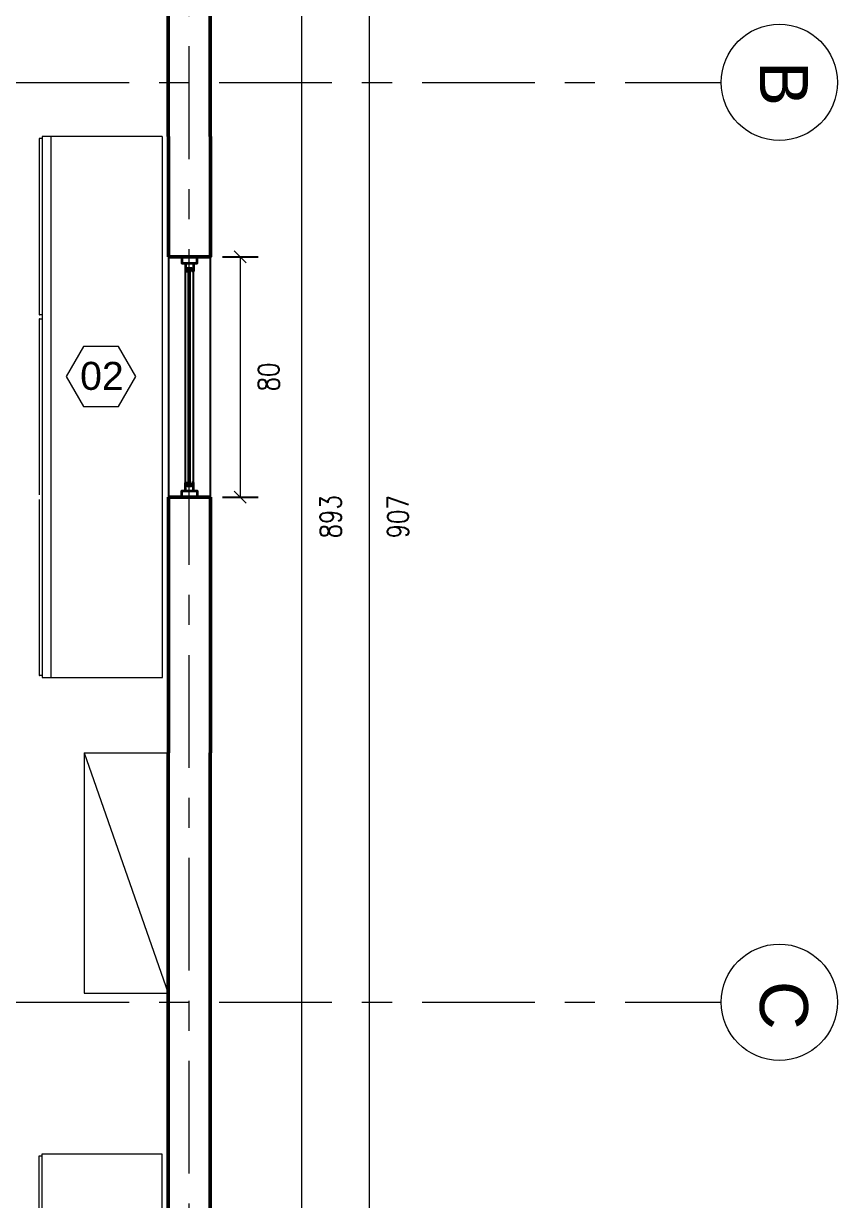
# Model space of a CAD drawing. Header units: inches. Extents: x -1721 to -596, y -6348 to -3031.
# Drawn here: x -872.902 to -870.194, y -3133.479 to -3129.564 of the extents above; entities that cross this region are included whole.
import ezdxf

# ---------------------------------------------------------------- set-up
doc = ezdxf.new("R2010")
doc.units = ezdxf.units.IN
doc.header["$MEASUREMENT"] = 0
doc.linetypes.add('$0$CENTERX2', pattern=[4, 2.5, -0.5, 0.5, -0.5])
doc.linetypes.add('$0$CENTRO2', pattern=[1.125, 0.75, -0.125, 0.125, -0.125])
for name, color, linetype, lineweight in [('$0$AA - montanti', 7, 'Continuous', 35), ('$0$AA - pareti sezionate', 236, 'Continuous', 50), ('$0$AA - serramenti e porte', 4, 'Continuous', 25), ('$0$AA - struttura finestre', 6, 'Continuous', 25), ('$0$AA- arredo', 8, 'Continuous', 18), ('$0$IKE120015-t1_Num_Penna__251', 251, 'Continuous', 18), ('$0$J- montanti', 7, 'Continuous', 35), ('$1$AA - linee quote', 3, 'Continuous', 13), ('$2$A-WALL-FULL', 7, 'Continuous', 35)]:
    doc.layers.add(name, color=color, linetype=linetype, lineweight=lineweight)
doc.layers.add('$2$Layer1', color=7, linetype='Continuous')
doc.styles.add('$0$ARIAL', font='Arial.ttf')
doc.styles.add('$4$E-ROMANS', font='romans.shx', dxfattribs={"width": 0.8})
doc.dimstyles.new('$0$E-0100_TICK_12', dxfattribs={"dimscale": 0.001, "dimtxt": 70, "dimasz": 40, "dimexe": 60, "dimexo": 40, "dimgap": 60, "dimtad": 4, "dimdec": 0, "dimlfac": 100, "dimzin": 0, "dimdsep": 46, "dimtxsty": '$4$E-ROMANS', "dimblk": 'OBLIQUE', "dimblk1": 'OBLIQUE', "dimblk2": 'OBLIQUE', "dimcen": 60, "dimclrd": 256, "dimclre": 256, "dimclrt": 256, "dimadec": 0, "dimazin": 0, "dimtfac": 1, "dimtdec": 0, "dimtmove": 1, "dimatfit": 3, "dimldrblk": '$0$_Open90', "dimfxl": 1, "dimtfill": 1, "dimtolj": 1, "dimtzin": 0, "dimlwd": -1, "dimarcsym": 0})

# ---------------------------------------------------------------- blocks, each defined once
blk = doc.blocks.new('_Oblique')
at = {"color": 0, "linetype": 'ByBlock', "lineweight": -2}
blk.add_line((-0.5, -0.5), (0.5, 0.5), dxfattribs=at)
blk = doc.blocks.new('*D1068')
at = {"layer": '$1$AA - linee quote', "linetype": 'Continuous', "lineweight": -2, "transparency": 16777216}
for p, q in [((-872.2398, -3130.34), (-872.1212, -3130.34)), ((-872.2398, -3131.14), (-872.1212, -3131.14))]:
    blk.add_line(p, q, dxfattribs=at)
at = {"layer": '$1$AA - linee quote', "transparency": 16777216}
blk.add_line((-872.1812, -3130.34), (-872.1812, -3131.14), dxfattribs=at)
at = {"layer": 'DEFPOINTS', "color": 0, "linetype": 'Continuous', "transparency": 16777216}
for p in [(-872.2798, -3130.34), (-872.2798, -3131.14), (-872.1812, -3131.14)]:
    blk.add_point(p, dxfattribs=at)
at = {"layer": '$1$AA - linee quote', "linetype": 'Continuous', "transparency": 16777216, "xscale": 0.04, "yscale": 0.04, "zscale": 0.04}
for p, rotation in [((-872.1812, -3130.34), 90), ((-872.1812, -3131.14), 270)]:
    blk.add_blockref('_Oblique', p, dxfattribs=dict(at, rotation=rotation))
at = {"layer": '$1$AA - linee quote', "linetype": 'Continuous', "transparency": 16777216, "insert": (-872.0862, -3130.74), "char_height": 0.07, "attachment_point": 5, "rotation": 90, "style": '$4$E-ROMANS', "bg_fill": 3, "box_fill_scale": 1.25, "bg_fill_color": 256, "bg_fill_true_color": 13158600, "bg_fill_transparency": 0}
blk.add_mtext('\\A1;80', dxfattribs=at)
blk = doc.blocks.new('$0$_Open90')
at = {"color": 0, "linetype": 'ByBlock', "lineweight": -2}
for p, q in [((-19.685, 19.685), (0, 0)), ((0, 0), (-39.37, 0)), ((0, 0), (-19.685, -19.685))]:
    blk.add_line(p, q, dxfattribs=at)
blk = doc.blocks.new('*D1069')
at = {"layer": '$1$AA - linee quote', "linetype": 'Continuous', "lineweight": -2, "transparency": 16777216}
for p, q in [((-872.3107, -3126.74), (-871.9153, -3126.74)), ((-872.2407, -3135.67), (-871.9153, -3135.67))]:
    blk.add_line(p, q, dxfattribs=at)
at = {"layer": '$1$AA - linee quote', "transparency": 16777216}
blk.add_line((-871.9753, -3135.67), (-871.9753, -3126.74), dxfattribs=at)
at = {"layer": 'DEFPOINTS', "color": 0, "linetype": 'Continuous', "transparency": 16777216}
for p in [(-872.3507, -3126.74), (-871.9753, -3126.74), (-872.2807, -3135.67)]:
    blk.add_point(p, dxfattribs=at)
at = {"layer": '$1$AA - linee quote', "linetype": 'Continuous', "transparency": 16777216, "xscale": 0.04, "yscale": 0.04, "zscale": 0.04}
for p, rotation in [((-871.9753, -3126.74), 90), ((-871.9753, -3135.67), 270)]:
    blk.add_blockref('_Oblique', p, dxfattribs=dict(at, rotation=rotation))
at = {"layer": '$1$AA - linee quote', "linetype": 'Continuous', "transparency": 16777216, "insert": (-871.8803, -3131.205), "char_height": 0.07, "attachment_point": 5, "rotation": 90, "style": '$4$E-ROMANS', "bg_fill": 3, "box_fill_scale": 1.25, "bg_fill_color": 256, "bg_fill_true_color": 13158600, "bg_fill_transparency": 0}
blk.add_mtext('\\A1;893', dxfattribs=at)
blk = doc.blocks.new('*D1070')
at = {"layer": '$1$AA - linee quote', "linetype": 'Continuous', "lineweight": -2, "transparency": 16777216}
for p, q in [((-872.2407, -3126.67), (-871.6914, -3126.67)), ((-872.2407, -3135.74), (-871.6914, -3135.74))]:
    blk.add_line(p, q, dxfattribs=at)
at = {"layer": '$1$AA - linee quote', "transparency": 16777216}
blk.add_line((-871.7514, -3126.67), (-871.7514, -3135.74), dxfattribs=at)
at = {"layer": 'DEFPOINTS', "color": 0, "linetype": 'Continuous', "transparency": 16777216}
for p in [(-872.2807, -3126.67), (-872.2807, -3135.74), (-871.7514, -3135.74)]:
    blk.add_point(p, dxfattribs=at)
at = {"layer": '$1$AA - linee quote', "linetype": 'Continuous', "transparency": 16777216, "xscale": 0.04, "yscale": 0.04, "zscale": 0.04}
for p, rotation in [((-871.7514, -3126.67), 90), ((-871.7514, -3135.74), 270)]:
    blk.add_blockref('_Oblique', p, dxfattribs=dict(at, rotation=rotation))
at = {"layer": '$1$AA - linee quote', "linetype": 'Continuous', "transparency": 16777216, "insert": (-871.6564, -3131.205), "char_height": 0.07, "attachment_point": 5, "rotation": 90, "style": '$4$E-ROMANS', "bg_fill": 3, "box_fill_scale": 1.25, "bg_fill_color": 256, "bg_fill_true_color": 13158600, "bg_fill_transparency": 0}
blk.add_mtext('\\A1;907', dxfattribs=at)
blk = doc.blocks.new('*D1076')
at = {"layer": '$1$AA - linee quote', "linetype": 'Continuous', "lineweight": -2, "transparency": 16777216}
for p, q in [((-881.4207, -3129.65), (-881.4207, -3126.2089)), ((-872.2807, -3126.63), (-872.2807, -3126.2089))]:
    blk.add_line(p, q, dxfattribs=at)
at = {"layer": '$1$AA - linee quote', "transparency": 16777216}
blk.add_line((-872.2807, -3126.2689), (-881.4207, -3126.2689), dxfattribs=at)
at = {"layer": 'DEFPOINTS', "color": 0, "linetype": 'Continuous', "transparency": 16777216}
for p in [(-881.4207, -3126.2689), (-872.2807, -3126.67), (-881.4207, -3129.69)]:
    blk.add_point(p, dxfattribs=at)
at = {"layer": '$1$AA - linee quote', "linetype": 'Continuous', "transparency": 16777216, "xscale": 0.04, "yscale": 0.04, "zscale": 0.04, "rotation": 180}
blk.add_blockref('_Oblique', (-881.4207, -3126.2689), dxfattribs=at)
at = {"layer": '$1$AA - linee quote', "linetype": 'Continuous', "transparency": 16777216, "xscale": 0.04, "yscale": 0.04, "zscale": 0.04}
blk.add_blockref('_Oblique', (-872.2807, -3126.2689), dxfattribs=at)
at = {"layer": '$1$AA - linee quote', "linetype": 'Continuous', "transparency": 16777216, "insert": (-876.8507, -3126.3639), "char_height": 0.07, "attachment_point": 5, "style": '$4$E-ROMANS', "bg_fill": 3, "box_fill_scale": 1.25, "bg_fill_color": 256, "bg_fill_true_color": 13158600, "bg_fill_transparency": 0}
blk.add_mtext('\\A1;914', dxfattribs=at)

msp = doc.modelspace()

# ---------------------------------------------------------------- linework, layer by layer
at = {"layer": '$0$AA - montanti'}
for points in [[(-872.3243, -3130.34), (-872.3752, -3130.34), (-872.3752, -3130.3617), (-872.3243, -3130.3617)], [(-872.3243, -3131.14), (-872.3752, -3131.14), (-872.3752, -3131.1184), (-872.3243, -3131.1184)]]:
    msp.add_lwpolyline(points, close=True, dxfattribs=at)
for points in [[(-872.3629, -3130.3617), (-872.3629, -3130.3877), (-872.3573, -3130.3877), (-872.3573, -3130.3784), (-872.3523, -3130.3784), (-872.3473, -3130.3784), (-872.3423, -3130.3784), (-872.3423, -3130.3877)], [(-872.3366, -3130.3617), (-872.3366, -3130.3877), (-872.342, -3130.3877)], [(-872.3629, -3131.1184), (-872.3629, -3131.0924), (-872.3573, -3131.0924), (-872.3573, -3131.1017), (-872.3523, -3131.1017), (-872.3473, -3131.1017), (-872.3423, -3131.1017), (-872.3423, -3131.0924)], [(-872.3366, -3131.1184), (-872.3366, -3131.0924), (-872.342, -3131.0924)]]:
    msp.add_lwpolyline(points, dxfattribs=at)
at = {"layer": '$0$AA - pareti sezionate'}
for p, q in [((-872.2807, -3126.67), (-872.2807, -3129.94)), ((-872.4207, -3129.94), (-872.4207, -3126.81)), ((-872.4198, -3130.34), (-872.2798, -3130.34)), ((-872.2798, -3131.14), (-872.4198, -3131.14)), ((-872.4198, -3131.14), (-872.4198, -3131.99)), ((-872.2798, -3131.99), (-872.2798, -3131.14)), ((-872.4207, -3135.6), (-872.4207, -3131.99))]:
    msp.add_line(p, q, dxfattribs=at)
for points in [[(-872.4198, -3130.34), (-872.4198, -3129.94)], [(-872.2798, -3129.94), (-872.2798, -3130.34)]]:
    msp.add_lwpolyline(points, close=True, dxfattribs=at)
msp.add_lwpolyline([(-872.2807, -3131.99), (-872.2807, -3135.74), (-873.2407, -3135.74), (-873.2407, -3135.6), (-872.4207, -3135.6)], dxfattribs=at)
at = {"layer": '$0$AA - serramenti e porte'}
for p, q in [((-872.3629, -3131.0924), (-872.3629, -3130.3877)), ((-872.3366, -3131.0924), (-872.3366, -3130.3877))]:
    msp.add_line(p, q, dxfattribs=at)
at = {"layer": '$0$AA - struttura finestre'}
for p, q in [((-872.3523, -3131.1017), (-872.3523, -3130.3784)), ((-872.3473, -3131.1017), (-872.3477, -3130.3784))]:
    msp.add_line(p, q, dxfattribs=at)
at = {"layer": '$0$AA- arredo', "color": 251, "linetype": 'Continuous', "lineweight": 18}
for p, q in [((-872.8497, -3129.9478), (-872.8498, -3129.9479)), ((-872.8498, -3129.9479), (-872.8498, -3129.9479)), ((-872.8498, -3129.9479), (-872.8498, -3129.9479)), ((-872.8498, -3129.9479), (-872.8498, -3129.948)), ((-872.8498, -3129.948), (-872.8498, -3129.948)), ((-872.8498, -3129.948), (-872.8498, -3129.948)), ((-872.8498, -3129.948), (-872.8498, -3130.532)), ((-872.8496, -3129.9475), (-872.8497, -3129.9476)), ((-872.8497, -3129.9476), (-872.8497, -3129.9476)), ((-872.8497, -3129.9476), (-872.8497, -3129.9476)), ((-872.8497, -3129.9476), (-872.8497, -3129.9477)), ((-872.8497, -3129.9477), (-872.8497, -3129.9477)), ((-872.8497, -3129.9477), (-872.8497, -3129.9478)), ((-872.8497, -3129.9478), (-872.8497, -3129.9478)), ((-872.8497, -3129.9478), (-872.8497, -3129.9478)), ((-872.8495, -3129.9474), (-872.8496, -3129.9474)), ((-872.8496, -3129.9474), (-872.8496, -3129.9475)), ((-872.8496, -3129.9475), (-872.8496, -3129.9475)), ((-872.8496, -3129.9475), (-872.8496, -3129.9475)), ((-872.8494, -3129.9473), (-872.8495, -3129.9473)), ((-872.8495, -3129.9473), (-872.8495, -3129.9473)), ((-872.8495, -3129.9473), (-872.8495, -3129.9474)), ((-872.8495, -3129.9474), (-872.8495, -3129.9474)), ((-872.8493, -3129.9472), (-872.8494, -3129.9472)), ((-872.8494, -3129.9472), (-872.8494, -3129.9473)), ((-872.8494, -3129.9473), (-872.8494, -3129.9473)), ((-872.8492, -3129.9472), (-872.8493, -3129.9472)), ((-872.8493, -3129.9472), (-872.8493, -3129.9472)), ((-872.8493, -3129.9472), (-872.8493, -3129.9472)), ((-872.8491, -3129.9471), (-872.8492, -3129.9471)), ((-872.8492, -3129.9471), (-872.8492, -3129.9471)), ((-872.8492, -3129.9471), (-872.8492, -3129.9472)), ((-872.849, -3129.9471), (-872.8491, -3129.9471)), ((-872.8491, -3129.9471), (-872.8491, -3129.9471)), ((-872.8489, -3129.947), (-872.849, -3129.9471)), ((-872.849, -3129.9471), (-872.849, -3129.9471)), ((-872.849, -3129.9471), (-872.849, -3129.9471)), ((-872.8488, -3129.947), (-872.8489, -3129.947)), ((-872.8489, -3129.947), (-872.8489, -3129.947)), ((-872.8408, -3129.947), (-872.8488, -3129.947)), ((-872.8488, -3129.947), (-872.8488, -3129.947)), ((-872.8488, -3129.947), (-872.8488, -3129.947)), ((-872.8407, -3129.947), (-872.8408, -3129.947)), ((-872.8408, -3129.947), (-872.8408, -3129.947)), ((-872.8406, -3129.947), (-872.8407, -3129.947)), ((-872.8407, -3129.947), (-872.8407, -3129.947)), ((-872.8406, -3129.9471), (-872.8406, -3129.947)), ((-872.8405, -3129.9471), (-872.8406, -3129.9471)), ((-872.8406, -3129.9471), (-872.8406, -3129.9471)), ((-872.8404, -3129.9471), (-872.8405, -3129.9471)), ((-872.8405, -3129.9471), (-872.8405, -3129.9471)), ((-872.8403, -3129.9471), (-872.8404, -3129.9471)), ((-872.8404, -3129.9471), (-872.8404, -3129.9471)), ((-872.8404, -3129.9471), (-872.8404, -3129.9471)), ((-872.8403, -3129.9472), (-872.8403, -3129.9471)), ((-872.8402, -3129.9472), (-872.8403, -3129.9472)), ((-872.8403, -3129.9472), (-872.8403, -3129.9472)), ((-872.8401, -3129.9473), (-872.8402, -3129.9472)), ((-872.8402, -3129.9472), (-872.8402, -3129.9472)), ((-872.8402, -3129.9472), (-872.8402, -3129.9472)), ((-872.84, -3129.9473), (-872.8401, -3129.9473)), ((-872.8401, -3129.9473), (-872.8401, -3129.9473)), ((-872.8401, -3129.9473), (-872.8401, -3129.9473)), ((-872.84, -3129.9474), (-872.84, -3129.9473)), ((-872.8399, -3129.9475), (-872.84, -3129.9474)), ((-872.84, -3129.9474), (-872.84, -3129.9474)), ((-872.84, -3129.9474), (-872.84, -3129.9474)), ((-872.8399, -3129.9476), (-872.8399, -3129.9475)), ((-872.8399, -3129.9475), (-872.8399, -3129.9475)), ((-872.8399, -3129.9475), (-872.8399, -3129.9475)), ((-872.8398, -3129.9476), (-872.8399, -3129.9476)), ((-872.8399, -3129.9476), (-872.8399, -3129.9476)), ((-872.8397, -3129.9408), (-872.8398, -3129.9409)), ((-872.8398, -3129.9409), (-872.8398, -3129.9409)), ((-872.8398, -3129.9409), (-872.8398, -3129.9409)), ((-872.8398, -3129.9409), (-872.8398, -3129.941)), ((-872.8398, -3129.941), (-872.8398, -3131.739)), ((-872.8398, -3129.941), (-872.8398, -3129.941)), ((-872.8398, -3129.941), (-872.8398, -3129.941)), ((-872.8398, -3129.9477), (-872.8398, -3129.9476)), ((-872.8398, -3129.9478), (-872.8398, -3129.9477)), ((-872.8398, -3129.9477), (-872.8398, -3129.9477)), ((-872.8398, -3129.9479), (-872.8398, -3129.9478)), ((-872.8398, -3129.9478), (-872.8398, -3129.9478)), ((-872.8398, -3129.9478), (-872.8398, -3129.9478)), ((-872.8398, -3129.948), (-872.8398, -3129.9479)), ((-872.8398, -3129.9479), (-872.8398, -3129.9479)), ((-872.8398, -3129.948), (-872.8398, -3129.948)), ((-872.8396, -3129.9406), (-872.8397, -3129.9406)), ((-872.8397, -3129.9406), (-872.8397, -3129.9406)), ((-872.8397, -3129.9406), (-872.8397, -3129.9407)), ((-872.8397, -3129.9407), (-872.8397, -3129.9407)), ((-872.8397, -3129.9407), (-872.8397, -3129.9408)), ((-872.8397, -3129.9408), (-872.8397, -3129.9408)), ((-872.8397, -3129.9408), (-872.8397, -3129.9408)), ((-872.8395, -3129.9404), (-872.8396, -3129.9404)), ((-872.8396, -3129.9404), (-872.8396, -3129.9405)), ((-872.8396, -3129.9405), (-872.8396, -3129.9405)), ((-872.8396, -3129.9405), (-872.8396, -3129.9405)), ((-872.8396, -3129.9405), (-872.8396, -3129.9406)), ((-872.8394, -3129.9403), (-872.8395, -3129.9403)), ((-872.8395, -3129.9403), (-872.8395, -3129.9403)), ((-872.8395, -3129.9403), (-872.8395, -3129.9404)), ((-872.8395, -3129.9404), (-872.8395, -3129.9404)), ((-872.8393, -3129.9402), (-872.8394, -3129.9402)), ((-872.8394, -3129.9402), (-872.8394, -3129.9403)), ((-872.8394, -3129.9403), (-872.8394, -3129.9403)), ((-872.8392, -3129.9401), (-872.8393, -3129.9402)), ((-872.8393, -3129.9402), (-872.8393, -3129.9402)), ((-872.8393, -3129.9402), (-872.8393, -3129.9402)), ((-872.8391, -3129.9401), (-872.8392, -3129.9401)), ((-872.8392, -3129.9401), (-872.8392, -3129.9401)), ((-872.8392, -3129.9401), (-872.8392, -3129.9401)), ((-872.839, -3129.9401), (-872.8391, -3129.9401)), ((-872.8391, -3129.9401), (-872.8391, -3129.9401)), ((-872.8389, -3129.94), (-872.839, -3129.9401)), ((-872.839, -3129.9401), (-872.839, -3129.9401)), ((-872.839, -3129.9401), (-872.839, -3129.9401)), ((-872.8388, -3129.94), (-872.8389, -3129.94)), ((-872.8389, -3129.94), (-872.8389, -3129.94)), ((-872.4408, -3129.94), (-872.8388, -3129.94)), ((-872.8388, -3129.94), (-872.8388, -3129.94)), ((-872.8388, -3129.94), (-872.8388, -3129.94)), ((-872.8107, -3129.94), (-872.8107, -3131.74)), ((-872.4398, -3131.739), (-872.4398, -3129.941)), ((-872.8498, -3130.548), (-872.8498, -3131.132)), ((-872.8498, -3131.148), (-872.8498, -3131.732)), ((-872.8388, -3131.74), (-872.4408, -3131.74)), ((-872.6998, -3131.99), (-872.4198, -3131.99)), ((-872.6998, -3131.99), (-872.6998, -3132.79)), ((-872.6998, -3131.99), (-872.4207, -3132.79)), ((-872.6998, -3132.79), (-872.4207, -3132.79)), ((-872.8506, -3133.3328), (-872.8507, -3133.3329)), ((-872.8507, -3133.3329), (-872.8507, -3133.3329)), ((-872.8507, -3133.3329), (-872.8507, -3133.3329)), ((-872.8507, -3133.3329), (-872.8507, -3133.333)), ((-872.8507, -3133.333), (-872.8507, -3133.333)), ((-872.8507, -3133.333), (-872.8507, -3133.333)), ((-872.8507, -3133.333), (-872.8507, -3133.917)), ((-872.8505, -3133.3326), (-872.8506, -3133.3326)), ((-872.8506, -3133.3326), (-872.8506, -3133.3326)), ((-872.8506, -3133.3326), (-872.8506, -3133.3327)), ((-872.8506, -3133.3327), (-872.8506, -3133.3327)), ((-872.8506, -3133.3327), (-872.8506, -3133.3328)), ((-872.8506, -3133.3328), (-872.8506, -3133.3328)), ((-872.8506, -3133.3328), (-872.8506, -3133.3328)), ((-872.8504, -3133.3324), (-872.8505, -3133.3324)), ((-872.8505, -3133.3324), (-872.8505, -3133.3325)), ((-872.8505, -3133.3325), (-872.8505, -3133.3325)), ((-872.8505, -3133.3325), (-872.8505, -3133.3325)), ((-872.8505, -3133.3325), (-872.8505, -3133.3326)), ((-872.8503, -3133.3323), (-872.8504, -3133.3323)), ((-872.8504, -3133.3323), (-872.8504, -3133.3323)), ((-872.8504, -3133.3323), (-872.8504, -3133.3324)), ((-872.8504, -3133.3324), (-872.8504, -3133.3324)), ((-872.8502, -3133.3322), (-872.8503, -3133.3322)), ((-872.8503, -3133.3322), (-872.8503, -3133.3323)), ((-872.8503, -3133.3323), (-872.8503, -3133.3323)), ((-872.8501, -3133.3321), (-872.8502, -3133.3322)), ((-872.8502, -3133.3322), (-872.8502, -3133.3322)), ((-872.8502, -3133.3322), (-872.8502, -3133.3322)), ((-872.85, -3133.3321), (-872.8501, -3133.3321)), ((-872.8501, -3133.3321), (-872.8501, -3133.3321)), ((-872.8501, -3133.3321), (-872.8501, -3133.3321)), ((-872.8499, -3133.3321), (-872.85, -3133.3321)), ((-872.85, -3133.3321), (-872.85, -3133.3321)), ((-872.8498, -3133.332), (-872.8499, -3133.3321)), ((-872.8499, -3133.3321), (-872.8499, -3133.3321)), ((-872.8499, -3133.3321), (-872.8499, -3133.3321)), ((-872.8497, -3133.332), (-872.8498, -3133.332)), ((-872.8498, -3133.332), (-872.8498, -3133.332)), ((-872.8497, -3133.332), (-872.8497, -3133.332)), ((-872.8497, -3133.332), (-872.8497, -3133.332)), ((-872.8417, -3133.332), (-872.8497, -3133.332)), ((-872.8416, -3133.332), (-872.8417, -3133.332)), ((-872.8417, -3133.332), (-872.8417, -3133.332)), ((-872.8415, -3133.332), (-872.8416, -3133.332)), ((-872.8416, -3133.332), (-872.8416, -3133.332)), ((-872.8415, -3133.3321), (-872.8415, -3133.332)), ((-872.8414, -3133.3321), (-872.8415, -3133.3321)), ((-872.8415, -3133.3321), (-872.8415, -3133.3321)), ((-872.8413, -3133.3321), (-872.8414, -3133.3321)), ((-872.8414, -3133.3321), (-872.8414, -3133.3321)), ((-872.8412, -3133.3321), (-872.8413, -3133.3321)), ((-872.8413, -3133.3321), (-872.8413, -3133.3321)), ((-872.8413, -3133.3321), (-872.8413, -3133.3321)), ((-872.8412, -3133.3322), (-872.8412, -3133.3321)), ((-872.8411, -3133.3322), (-872.8412, -3133.3322)), ((-872.8412, -3133.3322), (-872.8412, -3133.3322)), ((-872.841, -3133.3323), (-872.8411, -3133.3322)), ((-872.8411, -3133.3322), (-872.8411, -3133.3322)), ((-872.8411, -3133.3322), (-872.8411, -3133.3322)), ((-872.8409, -3133.3323), (-872.841, -3133.3323)), ((-872.841, -3133.3323), (-872.841, -3133.3323)), ((-872.841, -3133.3323), (-872.841, -3133.3323)), ((-872.8409, -3133.3324), (-872.8409, -3133.3323)), ((-872.8408, -3133.3325), (-872.8409, -3133.3324)), ((-872.8409, -3133.3324), (-872.8409, -3133.3324)), ((-872.8409, -3133.3324), (-872.8409, -3133.3324)), ((-872.8408, -3133.3326), (-872.8408, -3133.3325)), ((-872.8408, -3133.3325), (-872.8408, -3133.3325)), ((-872.8408, -3133.3325), (-872.8408, -3133.3325)), ((-872.8407, -3133.3326), (-872.8408, -3133.3326)), ((-872.8408, -3133.3326), (-872.8408, -3133.3326)), ((-872.8406, -3133.3259), (-872.8407, -3133.3259)), ((-872.8407, -3133.3259), (-872.8407, -3133.3259)), ((-872.8407, -3133.3259), (-872.8407, -3133.326)), ((-872.8407, -3133.326), (-872.8407, -3135.124)), ((-872.8407, -3133.326), (-872.8407, -3133.326)), ((-872.8407, -3133.326), (-872.8407, -3133.326)), ((-872.8407, -3133.3327), (-872.8407, -3133.3326)), ((-872.8407, -3133.3328), (-872.8407, -3133.3327)), ((-872.8407, -3133.3327), (-872.8407, -3133.3327)), ((-872.8407, -3133.3329), (-872.8407, -3133.3328)), ((-872.8407, -3133.3328), (-872.8407, -3133.3328)), ((-872.8407, -3133.3328), (-872.8407, -3133.3328)), ((-872.8407, -3133.333), (-872.8407, -3133.3329)), ((-872.8407, -3133.3329), (-872.8407, -3133.3329)), ((-872.8407, -3133.333), (-872.8407, -3133.333)), ((-872.8405, -3133.3256), (-872.8406, -3133.3256)), ((-872.8406, -3133.3256), (-872.8406, -3133.3256)), ((-872.8406, -3133.3256), (-872.8406, -3133.3257)), ((-872.8406, -3133.3257), (-872.8406, -3133.3257)), ((-872.8406, -3133.3257), (-872.8406, -3133.3258)), ((-872.8406, -3133.3258), (-872.8406, -3133.3258)), ((-872.8406, -3133.3258), (-872.8406, -3133.3258)), ((-872.8406, -3133.3258), (-872.8406, -3133.3259)), ((-872.8404, -3133.3254), (-872.8405, -3133.3254)), ((-872.8405, -3133.3254), (-872.8405, -3133.3255)), ((-872.8405, -3133.3255), (-872.8405, -3133.3255)), ((-872.8405, -3133.3255), (-872.8405, -3133.3255)), ((-872.8405, -3133.3255), (-872.8405, -3133.3256)), ((-872.8403, -3133.3253), (-872.8404, -3133.3253)), ((-872.8404, -3133.3253), (-872.8404, -3133.3253)), ((-872.8404, -3133.3253), (-872.8404, -3133.3254)), ((-872.8404, -3133.3254), (-872.8404, -3133.3254)), ((-872.8402, -3133.3252), (-872.8403, -3133.3252)), ((-872.8403, -3133.3252), (-872.8403, -3133.3253)), ((-872.8403, -3133.3253), (-872.8403, -3133.3253)), ((-872.8401, -3133.3251), (-872.8402, -3133.3252)), ((-872.8402, -3133.3252), (-872.8402, -3133.3252)), ((-872.8402, -3133.3252), (-872.8402, -3133.3252)), ((-872.84, -3133.3251), (-872.8401, -3133.3251)), ((-872.8401, -3133.3251), (-872.8401, -3133.3251)), ((-872.8401, -3133.3251), (-872.8401, -3133.3251)), ((-872.8399, -3133.3251), (-872.84, -3133.3251)), ((-872.84, -3133.3251), (-872.84, -3133.3251)), ((-872.8398, -3133.325), (-872.8399, -3133.3251)), ((-872.8399, -3133.3251), (-872.8399, -3133.3251)), ((-872.8399, -3133.3251), (-872.8399, -3133.3251)), ((-872.8397, -3133.325), (-872.8398, -3133.325)), ((-872.8398, -3133.325), (-872.8398, -3133.325)), ((-872.4417, -3133.325), (-872.8397, -3133.325)), ((-872.8397, -3133.325), (-872.8397, -3133.325)), ((-872.8397, -3133.325), (-872.8397, -3133.325)), ((-872.4416, -3133.325), (-872.4417, -3133.325)), ((-872.4417, -3133.325), (-872.4417, -3133.325)), ((-872.4415, -3133.325), (-872.4416, -3133.325)), ((-872.4416, -3133.325), (-872.4416, -3133.325)), ((-872.4415, -3133.3251), (-872.4415, -3133.325)), ((-872.4414, -3133.3251), (-872.4415, -3133.3251)), ((-872.4415, -3133.3251), (-872.4415, -3133.3251)), ((-872.4413, -3133.3251), (-872.4414, -3133.3251)), ((-872.4414, -3133.3251), (-872.4414, -3133.3251)), ((-872.4412, -3133.3251), (-872.4413, -3133.3251)), ((-872.4413, -3133.3251), (-872.4413, -3133.3251)), ((-872.4413, -3133.3251), (-872.4413, -3133.3251)), ((-872.4412, -3133.3252), (-872.4412, -3133.3251)), ((-872.4411, -3133.3252), (-872.4412, -3133.3252)), ((-872.4412, -3133.3252), (-872.4412, -3133.3252)), ((-872.441, -3133.3253), (-872.4411, -3133.3252)), ((-872.4411, -3133.3252), (-872.4411, -3133.3252)), ((-872.4411, -3133.3252), (-872.4411, -3133.3252)), ((-872.4409, -3133.3253), (-872.441, -3133.3253)), ((-872.441, -3133.3253), (-872.441, -3133.3253)), ((-872.441, -3133.3253), (-872.441, -3133.3253)), ((-872.4409, -3133.3254), (-872.4409, -3133.3253)), ((-872.4408, -3133.3255), (-872.4409, -3133.3254)), ((-872.4409, -3133.3254), (-872.4409, -3133.3254)), ((-872.4409, -3133.3254), (-872.4409, -3133.3254)), ((-872.4408, -3133.3256), (-872.4408, -3133.3255)), ((-872.4408, -3133.3255), (-872.4408, -3133.3255)), ((-872.4408, -3133.3255), (-872.4408, -3133.3255)), ((-872.4407, -3133.3256), (-872.4408, -3133.3256)), ((-872.4408, -3133.3256), (-872.4408, -3133.3256)), ((-872.4407, -3133.3257), (-872.4407, -3133.3256)), ((-872.4407, -3133.3258), (-872.4407, -3133.3257)), ((-872.4407, -3133.3257), (-872.4407, -3133.3257)), ((-872.4407, -3133.3259), (-872.4407, -3133.3258)), ((-872.4407, -3133.3258), (-872.4407, -3133.3258)), ((-872.4407, -3133.3258), (-872.4407, -3133.3258)), ((-872.4407, -3133.326), (-872.4407, -3133.3259)), ((-872.4407, -3133.3259), (-872.4407, -3133.3259)), ((-872.4407, -3135.124), (-872.4407, -3133.326)), ((-872.4407, -3133.326), (-872.4407, -3133.326)), ((-872.4407, -3133.326), (-872.4407, -3133.326))]:
    msp.add_line(p, q, dxfattribs=at)
at = {"layer": '$0$AA- arredo', "lineweight": 13}
for p, q in [((-872.4198, -3130.34), (-872.4198, -3131.14)), ((-872.2798, -3130.34), (-872.2798, -3131.14))]:
    msp.add_line(p, q, dxfattribs=at)
at = {"layer": '$0$IKE120015-t1_Num_Penna__251', "color": 251, "linetype": 'Continuous', "lineweight": 18}
for p, q in [((-872.4407, -3129.94), (-872.4408, -3129.94)), ((-872.4408, -3129.94), (-872.4408, -3129.94)), ((-872.4406, -3129.94), (-872.4407, -3129.94)), ((-872.4407, -3129.94), (-872.4407, -3129.94)), ((-872.4406, -3129.9401), (-872.4406, -3129.94)), ((-872.4405, -3129.9401), (-872.4406, -3129.9401)), ((-872.4406, -3129.9401), (-872.4406, -3129.9401)), ((-872.4404, -3129.9401), (-872.4405, -3129.9401)), ((-872.4405, -3129.9401), (-872.4405, -3129.9401)), ((-872.4403, -3129.9401), (-872.4404, -3129.9401)), ((-872.4404, -3129.9401), (-872.4404, -3129.9401)), ((-872.4404, -3129.9401), (-872.4404, -3129.9401)), ((-872.4403, -3129.9402), (-872.4403, -3129.9401)), ((-872.4402, -3129.9402), (-872.4403, -3129.9402)), ((-872.4403, -3129.9402), (-872.4403, -3129.9402)), ((-872.4401, -3129.9403), (-872.4402, -3129.9402)), ((-872.4402, -3129.9402), (-872.4402, -3129.9402)), ((-872.4402, -3129.9402), (-872.4402, -3129.9402)), ((-872.44, -3129.9403), (-872.4401, -3129.9403)), ((-872.4401, -3129.9403), (-872.4401, -3129.9403)), ((-872.4401, -3129.9403), (-872.4401, -3129.9403)), ((-872.44, -3129.9404), (-872.44, -3129.9403)), ((-872.4399, -3129.9405), (-872.44, -3129.9404)), ((-872.44, -3129.9404), (-872.44, -3129.9404)), ((-872.44, -3129.9404), (-872.44, -3129.9404)), ((-872.4399, -3129.9406), (-872.4399, -3129.9405)), ((-872.4399, -3129.9405), (-872.4399, -3129.9405)), ((-872.4399, -3129.9405), (-872.4399, -3129.9405)), ((-872.4398, -3129.9406), (-872.4399, -3129.9406)), ((-872.4399, -3129.9406), (-872.4399, -3129.9406)), ((-872.4398, -3129.9407), (-872.4398, -3129.9406)), ((-872.4398, -3129.9408), (-872.4398, -3129.9407)), ((-872.4398, -3129.9407), (-872.4398, -3129.9407)), ((-872.4398, -3129.9409), (-872.4398, -3129.9408)), ((-872.4398, -3129.9408), (-872.4398, -3129.9408)), ((-872.4398, -3129.9408), (-872.4398, -3129.9408)), ((-872.4398, -3129.941), (-872.4398, -3129.9409)), ((-872.4398, -3129.9409), (-872.4398, -3129.9409)), ((-872.4398, -3129.941), (-872.4398, -3129.941)), ((-872.4398, -3129.941), (-872.4398, -3129.941)), ((-872.8497, -3130.5478), (-872.8498, -3130.5479)), ((-872.8498, -3130.5479), (-872.8498, -3130.5479)), ((-872.8498, -3130.5479), (-872.8498, -3130.5479)), ((-872.8498, -3130.5479), (-872.8498, -3130.548)), ((-872.8498, -3130.548), (-872.8498, -3130.548)), ((-872.8498, -3130.548), (-872.8498, -3130.548)), ((-872.8496, -3130.5475), (-872.8497, -3130.5476)), ((-872.8497, -3130.5476), (-872.8497, -3130.5476)), ((-872.8497, -3130.5476), (-872.8497, -3130.5476)), ((-872.8497, -3130.5476), (-872.8497, -3130.5477)), ((-872.8497, -3130.5477), (-872.8497, -3130.5477)), ((-872.8497, -3130.5477), (-872.8497, -3130.5478)), ((-872.8497, -3130.5478), (-872.8497, -3130.5478)), ((-872.8497, -3130.5478), (-872.8497, -3130.5478)), ((-872.8495, -3130.5474), (-872.8496, -3130.5474)), ((-872.8496, -3130.5474), (-872.8496, -3130.5475)), ((-872.8496, -3130.5475), (-872.8496, -3130.5475)), ((-872.8496, -3130.5475), (-872.8496, -3130.5475)), ((-872.8494, -3130.5473), (-872.8495, -3130.5473)), ((-872.8495, -3130.5473), (-872.8495, -3130.5473)), ((-872.8495, -3130.5473), (-872.8495, -3130.5474)), ((-872.8495, -3130.5474), (-872.8495, -3130.5474)), ((-872.8493, -3130.5472), (-872.8494, -3130.5472)), ((-872.8494, -3130.5472), (-872.8494, -3130.5473)), ((-872.8494, -3130.5473), (-872.8494, -3130.5473)), ((-872.8492, -3130.5471), (-872.8493, -3130.5472)), ((-872.8493, -3130.5472), (-872.8493, -3130.5472)), ((-872.8493, -3130.5472), (-872.8493, -3130.5472)), ((-872.8491, -3130.5471), (-872.8492, -3130.5471)), ((-872.8492, -3130.5471), (-872.8492, -3130.5471)), ((-872.8492, -3130.5471), (-872.8492, -3130.5471)), ((-872.849, -3130.5471), (-872.8491, -3130.5471)), ((-872.8491, -3130.5471), (-872.8491, -3130.5471)), ((-872.8489, -3130.547), (-872.849, -3130.5471)), ((-872.849, -3130.5471), (-872.849, -3130.5471)), ((-872.849, -3130.5471), (-872.849, -3130.5471)), ((-872.8488, -3130.547), (-872.8489, -3130.547)), ((-872.8489, -3130.547), (-872.8489, -3130.547)), ((-872.8408, -3130.533), (-872.8488, -3130.533)), ((-872.8488, -3130.547), (-872.8488, -3130.547)), ((-872.8488, -3130.547), (-872.8488, -3130.547)), ((-872.8488, -3130.547), (-872.8408, -3130.547)), ((-872.8407, -3130.547), (-872.8408, -3130.547)), ((-872.8408, -3130.547), (-872.8408, -3130.547)), ((-872.8406, -3130.547), (-872.8407, -3130.547)), ((-872.8407, -3130.547), (-872.8407, -3130.547)), ((-872.8406, -3130.5471), (-872.8406, -3130.547)), ((-872.8405, -3130.5471), (-872.8406, -3130.5471)), ((-872.8406, -3130.5471), (-872.8406, -3130.5471)), ((-872.8404, -3130.5471), (-872.8405, -3130.5471)), ((-872.8405, -3130.5471), (-872.8405, -3130.5471)), ((-872.8404, -3130.5471), (-872.8404, -3130.5471)), ((-872.8403, -3130.5471), (-872.8404, -3130.5471)), ((-872.8404, -3130.5471), (-872.8404, -3130.5471)), ((-872.8403, -3130.5472), (-872.8403, -3130.5471)), ((-872.8402, -3130.5472), (-872.8403, -3130.5472)), ((-872.8403, -3130.5472), (-872.8403, -3130.5472)), ((-872.8401, -3130.5473), (-872.8402, -3130.5472)), ((-872.8402, -3130.5472), (-872.8402, -3130.5472)), ((-872.8402, -3130.5472), (-872.8402, -3130.5472)), ((-872.84, -3130.5473), (-872.8401, -3130.5473)), ((-872.8401, -3130.5473), (-872.8401, -3130.5473)), ((-872.8401, -3130.5473), (-872.8401, -3130.5473)), ((-872.84, -3130.5474), (-872.84, -3130.5473)), ((-872.8399, -3130.5475), (-872.84, -3130.5474)), ((-872.84, -3130.5474), (-872.84, -3130.5474)), ((-872.84, -3130.5474), (-872.84, -3130.5474)), ((-872.8399, -3130.5476), (-872.8399, -3130.5475)), ((-872.8399, -3130.5475), (-872.8399, -3130.5475)), ((-872.8399, -3130.5475), (-872.8399, -3130.5475)), ((-872.8398, -3130.5476), (-872.8399, -3130.5476)), ((-872.8399, -3130.5476), (-872.8399, -3130.5476)), ((-872.8398, -3130.5477), (-872.8398, -3130.5476)), ((-872.8398, -3130.5478), (-872.8398, -3130.5477)), ((-872.8398, -3130.5477), (-872.8398, -3130.5477)), ((-872.8398, -3130.5479), (-872.8398, -3130.5478)), ((-872.8398, -3130.5478), (-872.8398, -3130.5478)), ((-872.8398, -3130.5478), (-872.8398, -3130.5478)), ((-872.8398, -3130.548), (-872.8398, -3130.5479)), ((-872.8398, -3130.5479), (-872.8398, -3130.5479)), ((-872.8398, -3130.548), (-872.8398, -3130.548)), ((-872.8398, -3130.548), (-872.8398, -3130.548)), ((-872.8408, -3131.733), (-872.8488, -3131.733)), ((-872.8398, -3131.739), (-872.8398, -3131.7391)), ((-872.8398, -3131.7391), (-872.8398, -3131.7391)), ((-872.8398, -3131.7391), (-872.8398, -3131.7392)), ((-872.8398, -3131.7392), (-872.8398, -3131.7392)), ((-872.8398, -3131.7392), (-872.8397, -3131.7392)), ((-872.4398, -3131.7391), (-872.4398, -3131.739)), ((-872.4398, -3131.739), (-872.4398, -3131.739)), ((-872.4398, -3131.7392), (-872.4398, -3131.7391)), ((-872.4398, -3131.7391), (-872.4398, -3131.7391)), ((-872.4398, -3131.7392), (-872.4398, -3131.7392)), ((-872.4398, -3131.7392), (-872.4398, -3131.7392)), ((-872.8397, -3131.7392), (-872.8397, -3131.7393)), ((-872.8397, -3131.7393), (-872.8397, -3131.7393)), ((-872.8397, -3131.7393), (-872.8397, -3131.7394)), ((-872.8397, -3131.7394), (-872.8397, -3131.7394)), ((-872.8397, -3131.7394), (-872.8397, -3131.7394)), ((-872.8397, -3131.7394), (-872.8397, -3131.7395)), ((-872.8397, -3131.7395), (-872.8397, -3131.7395)), ((-872.8397, -3131.7395), (-872.8396, -3131.7395)), ((-872.8396, -3131.7395), (-872.8396, -3131.7396)), ((-872.8396, -3131.7396), (-872.8396, -3131.7396)), ((-872.8396, -3131.7396), (-872.8396, -3131.7396)), ((-872.8396, -3131.7396), (-872.8395, -3131.7397)), ((-872.8395, -3131.7397), (-872.8395, -3131.7397)), ((-872.8395, -3131.7397), (-872.8395, -3131.7397)), ((-872.8395, -3131.7397), (-872.8395, -3131.7398)), ((-872.8395, -3131.7398), (-872.8394, -3131.7398)), ((-872.8394, -3131.7398), (-872.8394, -3131.7398)), ((-872.8394, -3131.7398), (-872.8394, -3131.7398)), ((-872.8394, -3131.7398), (-872.8393, -3131.7399)), ((-872.8393, -3131.7399), (-872.8393, -3131.7399)), ((-872.8393, -3131.7399), (-872.8393, -3131.7399)), ((-872.8393, -3131.7399), (-872.8392, -3131.7399)), ((-872.8392, -3131.7399), (-872.8392, -3131.7399)), ((-872.8392, -3131.7399), (-872.8392, -3131.74)), ((-872.8392, -3131.74), (-872.8391, -3131.74)), ((-872.8391, -3131.74), (-872.8391, -3131.74)), ((-872.8391, -3131.74), (-872.8391, -3131.74)), ((-872.8391, -3131.74), (-872.839, -3131.74)), ((-872.839, -3131.74), (-872.839, -3131.74)), ((-872.839, -3131.74), (-872.8389, -3131.74)), ((-872.8389, -3131.74), (-872.8389, -3131.74)), ((-872.8389, -3131.74), (-872.8389, -3131.74)), ((-872.8389, -3131.74), (-872.8388, -3131.74)), ((-872.8388, -3131.74), (-872.8388, -3131.74)), ((-872.8388, -3131.74), (-872.8388, -3131.74)), ((-872.4408, -3131.74), (-872.4407, -3131.74)), ((-872.4407, -3131.74), (-872.4407, -3131.74)), ((-872.4407, -3131.74), (-872.4406, -3131.74)), ((-872.4406, -3131.74), (-872.4406, -3131.74)), ((-872.4406, -3131.74), (-872.4406, -3131.74)), ((-872.4406, -3131.74), (-872.4405, -3131.74)), ((-872.4405, -3131.74), (-872.4405, -3131.74)), ((-872.4405, -3131.74), (-872.4405, -3131.74)), ((-872.4405, -3131.74), (-872.4404, -3131.74)), ((-872.4404, -3131.74), (-872.4403, -3131.7399)), ((-872.4404, -3131.74), (-872.4404, -3131.74)), ((-872.4403, -3131.7399), (-872.4403, -3131.7399)), ((-872.4403, -3131.7399), (-872.4403, -3131.7399)), ((-872.4403, -3131.7399), (-872.4402, -3131.7399)), ((-872.4402, -3131.7399), (-872.4402, -3131.7398)), ((-872.4402, -3131.7398), (-872.4401, -3131.7398)), ((-872.4402, -3131.7399), (-872.4402, -3131.7399)), ((-872.4401, -3131.7398), (-872.44, -3131.7397)), ((-872.4401, -3131.7398), (-872.4401, -3131.7398)), ((-872.4401, -3131.7398), (-872.4401, -3131.7398)), ((-872.44, -3131.7397), (-872.44, -3131.7396)), ((-872.44, -3131.7396), (-872.4399, -3131.7396)), ((-872.44, -3131.7397), (-872.44, -3131.7397)), ((-872.44, -3131.7397), (-872.44, -3131.7397)), ((-872.4399, -3131.7395), (-872.4399, -3131.7394)), ((-872.4399, -3131.7394), (-872.4398, -3131.7394)), ((-872.4399, -3131.7396), (-872.4399, -3131.7395)), ((-872.4399, -3131.7395), (-872.4399, -3131.7395)), ((-872.4399, -3131.7395), (-872.4399, -3131.7395)), ((-872.4399, -3131.7396), (-872.4399, -3131.7396)), ((-872.4398, -3131.7393), (-872.4398, -3131.7392)), ((-872.4398, -3131.7394), (-872.4398, -3131.7393)), ((-872.4398, -3131.7393), (-872.4398, -3131.7393)), ((-872.4398, -3131.7394), (-872.4398, -3131.7394))]:
    msp.add_line(p, q, dxfattribs=at)
for centre, start, end in [((-872.8488, -3130.532), 180, 272.3104), ((-872.8407, -3130.532), 267.6896, 0), ((-872.8488, -3131.732), 180, 272.3104), ((-872.8407, -3131.732), 267.6896, 0)]:
    msp.add_arc(centre, 0.000966, start, end, dxfattribs=at)
at = {"layer": '$0$J- montanti', "lineweight": 13}
msp.add_line((-872.3423, -3130.3877), (-872.342, -3130.3877), dxfattribs=at)
at = {"layer": '$1$AA - linee quote', "linetype": '$0$CENTRO2', "ltscale": 0.5}
for p, q in [((-872.3507, -3137.44), (-872.3507, -3124.97)), ((-883.0507, -3129.76), (-870.5807, -3129.76)), ((-883.0507, -3132.82), (-870.5807, -3132.82))]:
    msp.add_line(p, q, dxfattribs=at)
at = {"layer": '$1$AA - linee quote'}
msp.add_lwpolyline([(-872.5285, -3130.7384), (-872.5862, -3130.6384), (-872.7017, -3130.6384), (-872.7594, -3130.7384), (-872.7017, -3130.8384), (-872.5862, -3130.8384)], close=True, dxfattribs=at)
for centre in [(-870.3874, -3129.76), (-870.3874, -3132.82)]:
    msp.add_circle(centre, 0.1933, dxfattribs=at)
at = {"layer": '$2$A-WALL-FULL'}
for p, q in [((-872.2798, -3130.34), (-872.4198, -3130.34)), ((-872.4198, -3130.34), (-872.2798, -3130.34)), ((-872.4198, -3130.34), (-872.2798, -3130.34)), ((-872.2798, -3130.34), (-872.4198, -3130.34)), ((-872.2798, -3131.14), (-872.4198, -3131.14)), ((-872.4198, -3131.14), (-872.2798, -3131.14)), ((-872.4198, -3131.14), (-872.2798, -3131.14)), ((-872.2798, -3131.14), (-872.4198, -3131.14))]:
    msp.add_line(p, q, dxfattribs=at)
at = {"layer": '$2$Layer1', "color": 251, "true_color": 0x636466}
for p, q in [((-872.4198, -3130.34), (-872.4198, -3131.14)), ((-872.2798, -3131.14), (-872.2798, -3130.34))]:
    msp.add_line(p, q, dxfattribs=at)

# ---------------------------------------------------------------- texts
at = {"layer": '$1$AA - linee quote', "style": '$0$ARIAL'}
msp.add_text('02', height=0.09323, rotation=359.8326, dxfattribs=at).set_placement((-872.7134, -3130.7828))
at = {"layer": '$1$AA - linee quote', "linetype": '$0$CENTERX2', "ltscale": 5, "style": '$0$ARIAL'}
for tag, p in [('B', (-870.4522, -3129.6894)), ('C', (-870.4522, -3132.7494))]:
    msp.add_attdef(tag, p, '', height=0.16, rotation=270, dxfattribs=at)

# ---------------------------------------------------------------- next in the draw order: dimensions: what is measured, and where the dimension line sits
at = {"layer": '$1$AA - linee quote', "linetype": 'Continuous'}
dim = msp.add_linear_dim(base=(-872.1812, -3131.14), p1=(-872.2798, -3130.34), p2=(-872.2798, -3131.14), angle=90, dimstyle='$0$E-0100_TICK_12', dxfattribs=at)
dim.commit()
dim.dimension.update_dxf_attribs({"geometry": '*D1068', "text_midpoint": (-872.0862, -3130.74)})

# ---------------------------------------------------------------- next in the draw order: dimensions: what is measured, and where the dimension line sits
dim = msp.add_linear_dim(base=(-871.9753, -3126.74), p1=(-872.2807, -3135.67), p2=(-872.3507, -3126.74), angle=90, dimstyle='$0$E-0100_TICK_12', dxfattribs=at)
dim.commit()
dim.dimension.update_dxf_attribs({"geometry": '*D1069', "text_midpoint": (-871.8803, -3131.205)})

# ---------------------------------------------------------------- next in the draw order: dimensions: what is measured, and where the dimension line sits
dim = msp.add_linear_dim(base=(-871.7514, -3135.74), p1=(-872.2807, -3126.67), p2=(-872.2807, -3135.74), angle=90, dimstyle='$0$E-0100_TICK_12', dxfattribs=at)
dim.commit()
dim.dimension.update_dxf_attribs({"geometry": '*D1070', "text_midpoint": (-871.6564, -3131.205)})

# ---------------------------------------------------------------- next in the draw order: dimensions: what is measured, and where the dimension line sits
dim = msp.add_linear_dim(base=(-881.4207, -3126.2689), p1=(-872.2807, -3126.67), p2=(-881.4207, -3129.69), dimstyle='$0$E-0100_TICK_12', dxfattribs=at)
dim.commit()
dim.dimension.update_dxf_attribs({"geometry": '*D1076', "text_midpoint": (-876.8507, -3126.3639)})

doc.saveas('drawing.dxf')
